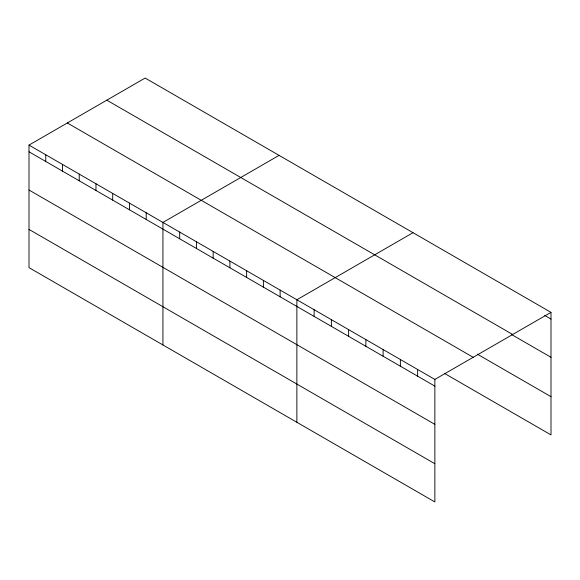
<?xml version="1.0" encoding="UTF-8"?>
<svg xmlns="http://www.w3.org/2000/svg" width="580" height="580" viewBox="0 0 580 580"><rect width="100%" height="100%" fill="white"/><g stroke="black" fill="none" stroke-linecap="round" stroke-linejoin="round"><path stroke-width="0.87" d="M29 145.101L434.862 379.422L434.862 501.954L29 267.634L29 145.101L145.138 78.046L551 312.366L551 434.899L444.367 373.339M279.074 155.375L162.936 222.423L162.936 344.955M413.003 232.703L296.873 299.751L296.873 422.284M434.862 379.422L551 312.366M544.729 315.447L551 319.072M106.814 100.173L512.676 334.493M511.799 334.66L551 357.294M477.296 354.126L551 396.676M67.323 122.975L473.186 357.294M29 151.8L434.862 386.12M29 190.023L434.862 424.35M29 229.405L434.862 463.732M417.614 369.46L417.614 376.166M400.367 359.506L400.367 366.205M383.112 349.544L383.112 356.243M365.864 339.583L365.864 346.289M348.616 329.629L348.616 336.327M331.368 319.667L331.368 326.373M314.121 309.713L314.121 316.412M280.125 290.087L280.125 296.786M263.385 280.423L263.385 287.122M246.645 270.751L246.645 277.457M229.905 261.087L229.905 267.793M213.157 251.423L213.157 258.122M196.417 241.758L196.417 248.457M179.677 232.087L179.677 238.793M146.196 212.758L146.196 219.457M129.449 203.094L129.449 209.793M112.709 193.43L112.709 200.129M95.968 183.758L95.968 190.465M79.228 174.094L79.228 180.8M62.481 164.43L62.481 171.129M45.74 154.766L45.74 161.465"/></g></svg>
